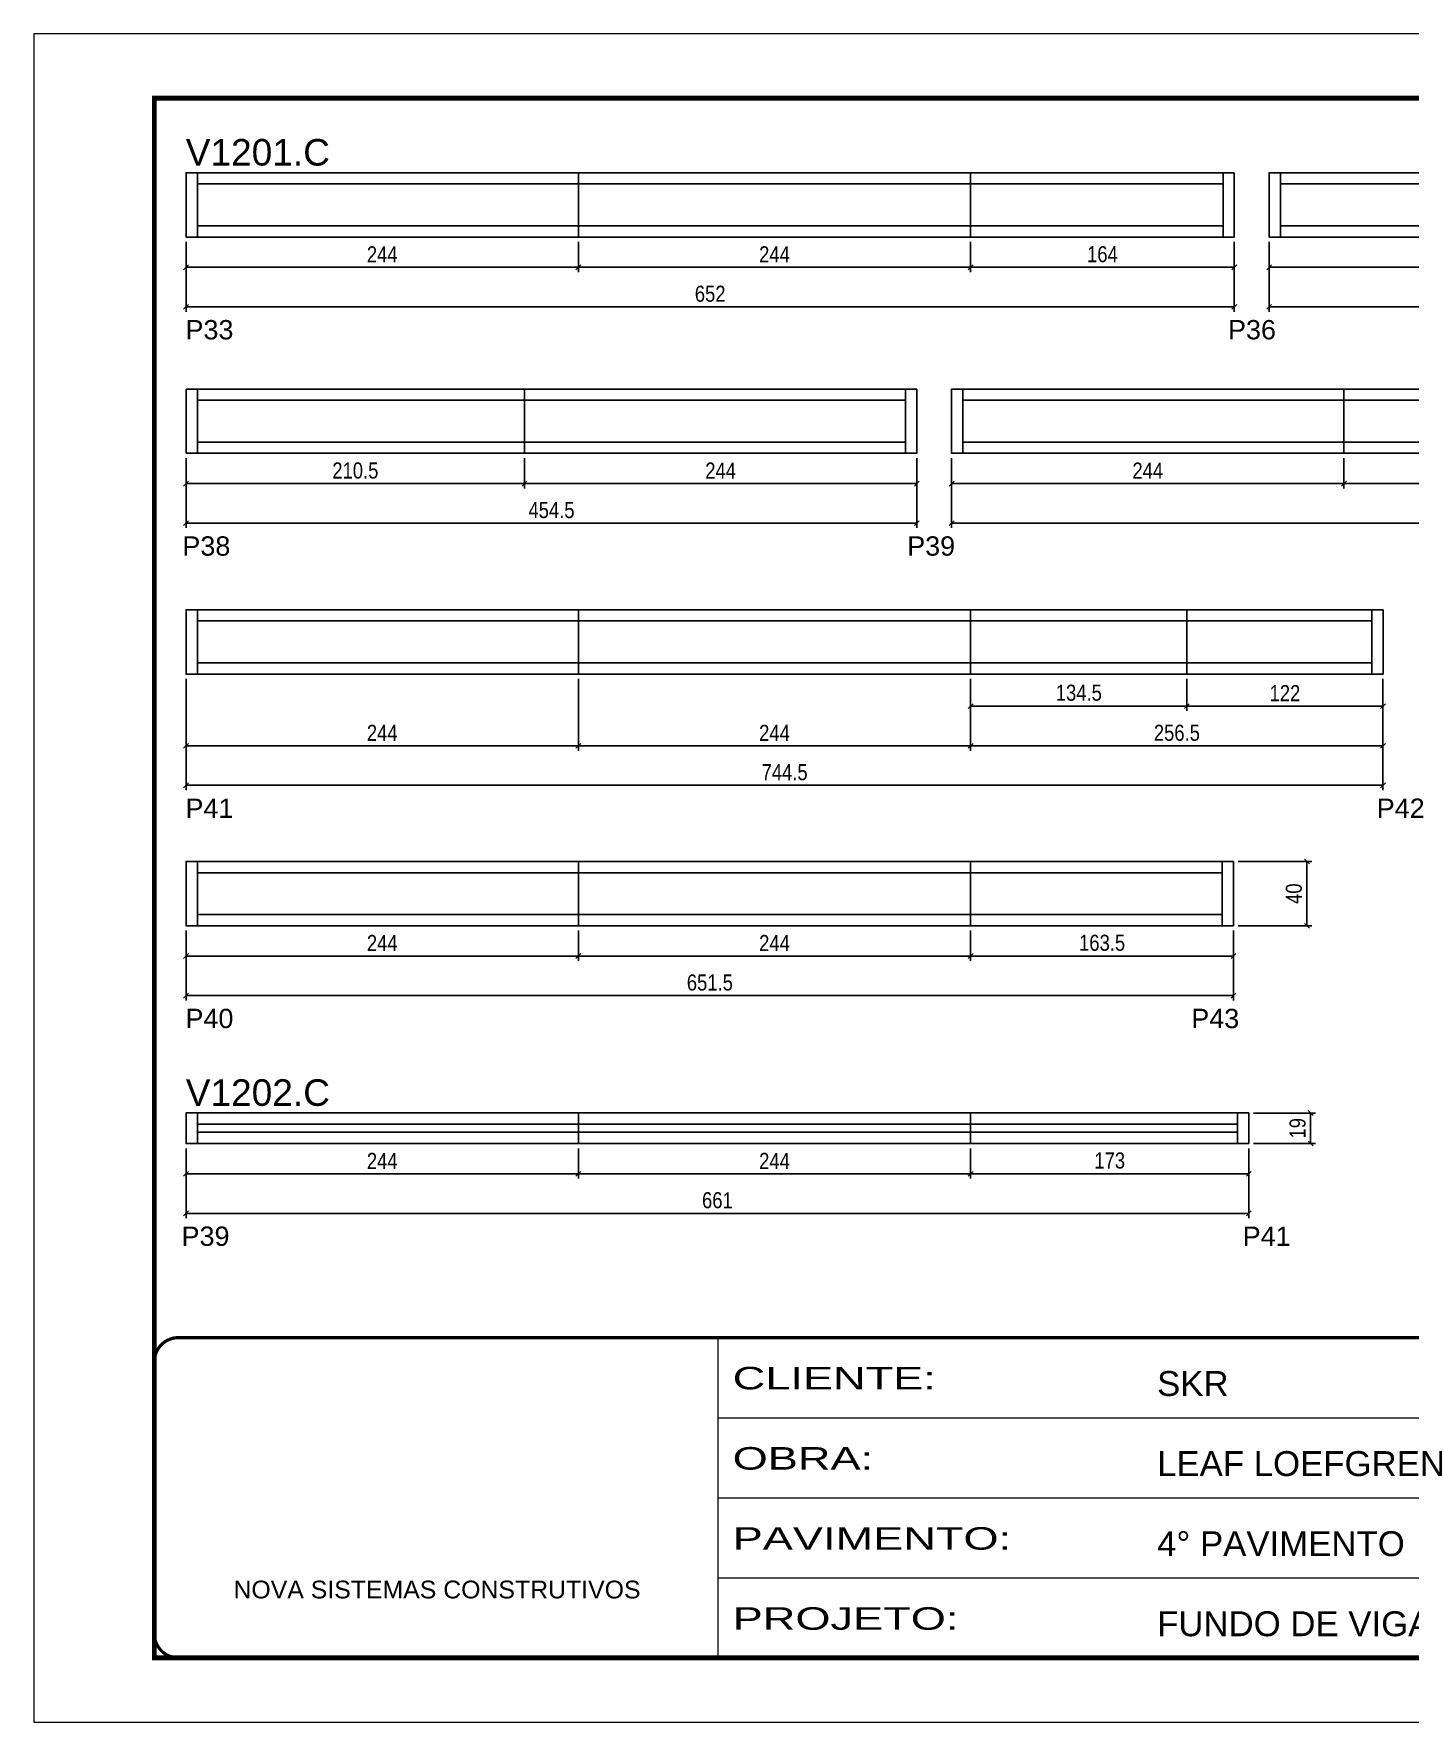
# Model space of a CAD drawing. Extents: x 1959 to 8212, y 239 to 4735.
# Drawn here: x 3557 to 4413, y 2537 to 3587 of the extents above; entities that cross this region are included whole.
import ezdxf

# ---------------------------------------------------------------- set-up
doc = ezdxf.new("R2010")
doc.units = 0
doc.linetypes.add('CONTINUO', pattern=[0])
doc.linetypes.add('DASHED', pattern=[0.75, 0.5, -0.25])
for name, color, linetype in [('5', 5, 'Continuous'), ('COTA', 241, 'Continuous'), ('NOMENCLATURA', 7, 'Continuous'), ('Painéis', 200, 'Continuous'), ('SARR_2.2x7', 40, 'Continuous')]:
    doc.layers.add(name, color=color, linetype=linetype)
doc.layers.add('Folhas', color=255, linetype='Continuous', lineweight=9)
doc.layers.add('SARRAFO DE PRESSAO', color=251, linetype='DASHED', lineweight=9)
doc.styles.add('ARIAL', font='arial.ttf')
doc.styles.add('COTA TECNICA', font='techl___.ttf', dxfattribs={"height": 10})
doc.styles.add('COTA TECNICA-50', font='techl___.ttf', dxfattribs={"height": 10})
doc.styles.get("Standard").update_dxf_attribs({"font": 'arial.ttf'})
doc.styles.add('Tecnologia', font='')
doc.styles.get('Tecnologia').set_extended_font_data('Forgotten Futurist')
doc.dimstyles.new('COTA PAINEL-50', dxfattribs={"dimtxt": 10, "dimasz": 3, "dimexe": 3, "dimexo": 3, "dimgap": 3, "dimtad": 1, "dimdec": 1, "dimzin": 12, "dimdsep": 46, "dimtxsty": 'COTA TECNICA-50', "dimblk1": 'OBLIQUE', "dimblk2": 'OBLIQUE', "dimsah": 1, "dimcen": 0.9, "dimclrd": 4, "dimclre": 4, "dimclrt": 240, "dimadec": 1, "dimazin": 3, "dimtfac": 1, "dimtdec": 1, "dimtmove": 0, "dimatfit": 3, "dimfxl": 1, "dimtolj": 1, "dimtzin": 12, "dimarcsym": 0})
doc.dimstyles.new('PAINEL', dxfattribs={"dimtxt": 10, "dimasz": 3, "dimexe": 3, "dimexo": 3, "dimgap": 3, "dimtad": 1, "dimdec": 1, "dimzin": 12, "dimdsep": 46, "dimtxsty": 'COTA TECNICA', "dimblk1": 'OBLIQUE', "dimblk2": 'OBLIQUE', "dimsah": 1, "dimcen": 0.9, "dimclrd": 4, "dimclre": 4, "dimclrt": 240, "dimadec": 1, "dimazin": 3, "dimtfac": 1, "dimtdec": 1, "dimtmove": 0, "dimatfit": 3, "dimfxl": 1, "dimtolj": 1, "dimtzin": 12, "dimarcsym": 0})

# ---------------------------------------------------------------- blocks, each defined once
blk = doc.blocks.new('9999999999')
at = {"color": 30, "linetype": 'CONTINUO'}
for p, q in [((98564.6, 34230.2), (98564.6, 34429.4)), ((98564.6, 34379.6), (99584, 34379.6)), ((98564.6, 34329.8), (99488, 34329.8)), ((98564.6, 34280), (99488, 34280))]:
    blk.add_line(p, q, dxfattribs=at)
at = {"color": 30, "linetype": 'CONTINUO', "const_width": 2}
blk.add_lwpolyline([(99584, 34230.2), (99584, 34414.4, 0.414214), (99569, 34429.4), (98229, 34429.4, 0.414214), (98214, 34414.4), (98214, 34245.2, 0.414214), (98229, 34230.2), (99584, 34230.2)], format="xyb", dxfattribs=at)
at = {"layer": 'Folhas'}
blk.add_lwpolyline([(98139, 34190.2), (99624, 34190.2), (99624, 35240.2), (98139, 35240.2)], close=True, dxfattribs=at)
at = {"layer": 'Folhas', "color": 30, "const_width": 3}
blk.add_lwpolyline([(98214, 34230.2), (99584, 34230.2), (99584, 35200.2), (98214, 35200.2)], close=True, dxfattribs=at)
at = {"color": 7, "linetype": 'Continuous', "ltscale": 5, "style": 'ARIAL'}
for s, height, p in [('SKR', 15.48, (98837.7, 34393.1)), ('LEAF LOEFGREN', 15.483, (98837.7, 34343.3)), ('4° PAVIMENTO', 15.483, (98837.7, 34293.5)), ('NOVA SISTEMAS CONSTRUTIVOS', 11.059, (98263.2, 34267.2)), ('FUNDO DE VIGAS', 15.483, (98837.7, 34243.7))]:
    blk.add_text(s, height=height, dxfattribs=at).set_placement(p)
at = {"layer": 'Folhas', "color": 7, "style": 'Tecnologia', "width": 1.5}
for s, p in [('CLIENTE:', (98573.7, 34397.2)), ('OBRA:', (98573.7, 34347.3)), ('PAVIMENTO:', (98573.7, 34297.5)), ('PROJETO:', (98573.7, 34247.7))]:
    blk.add_text(s, height=14, dxfattribs=at).set_placement(p)
blk = doc.blocks.new('_Oblique')
at = {"color": 0, "linetype": 'ByBlock', "lineweight": -2}
blk.add_line((-0.5, -0.5), (0.5, 0.5), dxfattribs=at)
blk = doc.blocks.new('*D33')
at = {"layer": 'COTA', "color": 4, "linetype": 'ByBlock', "lineweight": -2, "transparency": 16777216}
for p, q in [((3652, 3457.2), (3652, 3438.4)), ((3896, 3457.2), (3896, 3438.4)), ((3652, 3441.4), (3896, 3441.4))]:
    blk.add_line(p, q, dxfattribs=at)
at = {"layer": 'Defpoints', "color": 0, "linetype": 'ByBlock', "transparency": 16777216}
for p in [(3652, 3460.2), (3896, 3460.2), (3896, 3441.4)]:
    blk.add_point(p, dxfattribs=at)
at = {"layer": 'COTA', "color": 4, "linetype": 'ByBlock', "lineweight": -2, "transparency": 16777216, "xscale": 3, "yscale": 3, "zscale": 3, "rotation": 180}
blk.add_blockref('_Oblique', (3652, 3441.4), dxfattribs=at)
at = {"layer": 'COTA', "color": 4, "linetype": 'ByBlock', "lineweight": -2, "transparency": 16777216, "xscale": 3, "yscale": 3, "zscale": 3}
blk.add_blockref('_Oblique', (3896, 3441.4), dxfattribs=at)
at = {"layer": 'COTA', "color": 240, "linetype": 'ByBlock', "transparency": 16777216, "insert": (3774, 3449.5), "char_height": 10, "attachment_point": 5, "style": 'COTA TECNICA-50'}
blk.add_mtext('\\A1;244', dxfattribs=at)
blk = doc.blocks.new('*D34')
at = {"layer": 'COTA', "color": 4, "linetype": 'ByBlock', "lineweight": -2, "transparency": 16777216}
for p, q in [((3896, 3457.2), (3896, 3438.4)), ((4140, 3457.2), (4140, 3438.4)), ((3896, 3441.4), (4140, 3441.4))]:
    blk.add_line(p, q, dxfattribs=at)
at = {"layer": 'Defpoints', "color": 0, "linetype": 'ByBlock', "transparency": 16777216}
for p in [(3896, 3460.2), (4140, 3460.2), (4140, 3441.4)]:
    blk.add_point(p, dxfattribs=at)
at = {"layer": 'COTA', "color": 4, "linetype": 'ByBlock', "lineweight": -2, "transparency": 16777216, "xscale": 3, "yscale": 3, "zscale": 3, "rotation": 180}
blk.add_blockref('_Oblique', (3896, 3441.4), dxfattribs=at)
at = {"layer": 'COTA', "color": 4, "linetype": 'ByBlock', "lineweight": -2, "transparency": 16777216, "xscale": 3, "yscale": 3, "zscale": 3}
blk.add_blockref('_Oblique', (4140, 3441.4), dxfattribs=at)
at = {"layer": 'COTA', "color": 240, "linetype": 'ByBlock', "transparency": 16777216, "insert": (4018, 3449.5), "char_height": 10, "attachment_point": 5, "style": 'COTA TECNICA-50'}
blk.add_mtext('\\A1;244', dxfattribs=at)
blk = doc.blocks.new('*D35')
at = {"layer": 'COTA', "color": 4, "lineweight": -2, "transparency": 16777216}
for p, q in [((3652, 3457.2), (3652, 3413.8)), ((4304, 3457.2), (4304, 3413.8)), ((3652, 3416.8), (4304, 3416.8))]:
    blk.add_line(p, q, dxfattribs=at)
at = {"layer": 'Defpoints', "color": 0, "transparency": 16777216}
for p in [(3652, 3460.2), (4304, 3460.2), (4304, 3416.8)]:
    blk.add_point(p, dxfattribs=at)
at = {"layer": 'COTA', "color": 4, "lineweight": -2, "transparency": 16777216, "xscale": 3, "yscale": 3, "zscale": 3, "rotation": 180}
blk.add_blockref('_Oblique', (3652, 3416.8), dxfattribs=at)
at = {"layer": 'COTA', "color": 4, "lineweight": -2, "transparency": 16777216, "xscale": 3, "yscale": 3, "zscale": 3}
blk.add_blockref('_Oblique', (4304, 3416.8), dxfattribs=at)
at = {"layer": 'COTA', "color": 240, "transparency": 16777216, "insert": (3978, 3424.9), "char_height": 10, "attachment_point": 5, "style": 'COTA TECNICA'}
blk.add_mtext('\\A1;652', dxfattribs=at)
blk = doc.blocks.new('*D36')
at = {"layer": 'COTA', "color": 4, "lineweight": -2, "transparency": 16777216}
for p, q in [((4140, 3457.2), (4140, 3438.4)), ((4304, 3457.2), (4304, 3438.4)), ((4140, 3441.4), (4304, 3441.4))]:
    blk.add_line(p, q, dxfattribs=at)
at = {"layer": 'Defpoints', "color": 0, "transparency": 16777216}
for p in [(4140, 3460.2), (4304, 3460.2), (4304, 3441.4)]:
    blk.add_point(p, dxfattribs=at)
at = {"layer": 'COTA', "color": 4, "lineweight": -2, "transparency": 16777216, "xscale": 3, "yscale": 3, "zscale": 3, "rotation": 180}
blk.add_blockref('_Oblique', (4140, 3441.4), dxfattribs=at)
at = {"layer": 'COTA', "color": 4, "lineweight": -2, "transparency": 16777216, "xscale": 3, "yscale": 3, "zscale": 3}
blk.add_blockref('_Oblique', (4304, 3441.4), dxfattribs=at)
at = {"layer": 'COTA', "color": 240, "transparency": 16777216, "insert": (4222, 3449.5), "char_height": 10, "attachment_point": 5, "style": 'COTA TECNICA'}
blk.add_mtext('\\A1;164', dxfattribs=at)
blk = doc.blocks.new('*D301')
at = {"layer": 'COTA', "color": 4, "linetype": 'ByBlock', "lineweight": -2, "transparency": 16777216}
for p, q in [((4325.7, 3457.2), (4325.7, 3438.4)), ((4569.7, 3457.2), (4569.7, 3438.4)), ((4325.7, 3441.4), (4569.7, 3441.4))]:
    blk.add_line(p, q, dxfattribs=at)
at = {"layer": 'Defpoints', "color": 0, "linetype": 'ByBlock', "transparency": 16777216}
for p in [(4325.7, 3460.2), (4569.7, 3460.2), (4569.7, 3441.4)]:
    blk.add_point(p, dxfattribs=at)
at = {"layer": 'COTA', "color": 4, "linetype": 'ByBlock', "lineweight": -2, "transparency": 16777216, "xscale": 3, "yscale": 3, "zscale": 3, "rotation": 180}
blk.add_blockref('_Oblique', (4325.7, 3441.4), dxfattribs=at)
at = {"layer": 'COTA', "color": 4, "linetype": 'ByBlock', "lineweight": -2, "transparency": 16777216, "xscale": 3, "yscale": 3, "zscale": 3}
blk.add_blockref('_Oblique', (4569.7, 3441.4), dxfattribs=at)
at = {"layer": 'COTA', "color": 240, "linetype": 'ByBlock', "transparency": 16777216, "insert": (4447.7, 3449.5), "char_height": 10, "attachment_point": 5, "style": 'COTA TECNICA-50'}
blk.add_mtext('\\A1;244', dxfattribs=at)
blk = doc.blocks.new('*D303')
at = {"layer": 'COTA', "color": 4, "lineweight": -2, "transparency": 16777216}
for p, q in [((4325.7, 3457.2), (4325.7, 3413.8)), ((4981.2, 3457.2), (4981.2, 3413.8)), ((4325.7, 3416.8), (4981.2, 3416.8))]:
    blk.add_line(p, q, dxfattribs=at)
at = {"layer": 'Defpoints', "color": 0, "transparency": 16777216}
for p in [(4325.7, 3460.2), (4981.2, 3460.2), (4981.2, 3416.8)]:
    blk.add_point(p, dxfattribs=at)
at = {"layer": 'COTA', "color": 4, "lineweight": -2, "transparency": 16777216, "xscale": 3, "yscale": 3, "zscale": 3, "rotation": 180}
blk.add_blockref('_Oblique', (4325.7, 3416.8), dxfattribs=at)
at = {"layer": 'COTA', "color": 4, "lineweight": -2, "transparency": 16777216, "xscale": 3, "yscale": 3, "zscale": 3}
blk.add_blockref('_Oblique', (4981.2, 3416.8), dxfattribs=at)
at = {"layer": 'COTA', "color": 240, "transparency": 16777216, "insert": (4653.4, 3424.9), "char_height": 10, "attachment_point": 5, "style": 'COTA TECNICA'}
blk.add_mtext('\\A1;655.5', dxfattribs=at)
blk = doc.blocks.new('*D306')
at = {"layer": 'COTA', "color": 4, "lineweight": -2, "transparency": 16777216}
for p, q in [((3652, 3322.7), (3652, 3279.3)), ((4106.5, 3322.7), (4106.5, 3279.3)), ((4106.5, 3282.3), (3652, 3282.3))]:
    blk.add_line(p, q, dxfattribs=at)
at = {"layer": 'Defpoints', "color": 0, "transparency": 16777216}
for p in [(3652, 3325.7), (4106.5, 3325.7), (3652, 3282.3)]:
    blk.add_point(p, dxfattribs=at)
at = {"layer": 'COTA', "color": 4, "lineweight": -2, "transparency": 16777216, "xscale": 3, "yscale": 3, "zscale": 3, "rotation": 180}
blk.add_blockref('_Oblique', (3652, 3282.3), dxfattribs=at)
at = {"layer": 'COTA', "color": 4, "lineweight": -2, "transparency": 16777216, "xscale": 3, "yscale": 3, "zscale": 3}
blk.add_blockref('_Oblique', (4106.5, 3282.3), dxfattribs=at)
at = {"layer": 'COTA', "color": 240, "transparency": 16777216, "insert": (3879.3, 3290.4), "char_height": 10, "attachment_point": 5, "style": 'COTA TECNICA'}
blk.add_mtext('\\A1;454.5', dxfattribs=at)
blk = doc.blocks.new('*D308')
at = {"layer": 'COTA', "color": 4, "lineweight": -2, "transparency": 16777216}
for p, q in [((3652, 3322.7), (3652, 3303.9)), ((3862.5, 3322.7), (3862.5, 3303.9)), ((3652, 3306.9), (3862.5, 3306.9))]:
    blk.add_line(p, q, dxfattribs=at)
at = {"layer": 'Defpoints', "color": 0, "transparency": 16777216}
for p in [(3652, 3325.7), (3862.5, 3325.7), (3862.5, 3306.9)]:
    blk.add_point(p, dxfattribs=at)
at = {"layer": 'COTA', "color": 4, "lineweight": -2, "transparency": 16777216, "xscale": 3, "yscale": 3, "zscale": 3, "rotation": 180}
blk.add_blockref('_Oblique', (3652, 3306.9), dxfattribs=at)
at = {"layer": 'COTA', "color": 4, "lineweight": -2, "transparency": 16777216, "xscale": 3, "yscale": 3, "zscale": 3}
blk.add_blockref('_Oblique', (3862.5, 3306.9), dxfattribs=at)
at = {"layer": 'COTA', "color": 240, "transparency": 16777216, "insert": (3757.3, 3315), "char_height": 10, "attachment_point": 5, "style": 'COTA TECNICA'}
blk.add_mtext('\\A1;210.5', dxfattribs=at)
blk = doc.blocks.new('*D309')
at = {"layer": 'COTA', "color": 4, "lineweight": -2, "transparency": 16777216}
for p, q in [((3862.5, 3322.7), (3862.5, 3303.9)), ((4106.5, 3322.7), (4106.5, 3303.9)), ((3862.5, 3306.9), (4106.5, 3306.9))]:
    blk.add_line(p, q, dxfattribs=at)
at = {"layer": 'Defpoints', "color": 0, "transparency": 16777216}
for p in [(3862.5, 3325.7), (4106.5, 3325.7), (4106.5, 3306.9)]:
    blk.add_point(p, dxfattribs=at)
at = {"layer": 'COTA', "color": 4, "lineweight": -2, "transparency": 16777216, "xscale": 3, "yscale": 3, "zscale": 3, "rotation": 180}
blk.add_blockref('_Oblique', (3862.5, 3306.9), dxfattribs=at)
at = {"layer": 'COTA', "color": 4, "lineweight": -2, "transparency": 16777216, "xscale": 3, "yscale": 3, "zscale": 3}
blk.add_blockref('_Oblique', (4106.5, 3306.9), dxfattribs=at)
at = {"layer": 'COTA', "color": 240, "transparency": 16777216, "insert": (3984.5, 3315), "char_height": 10, "attachment_point": 5, "style": 'COTA TECNICA'}
blk.add_mtext('\\A1;244', dxfattribs=at)
blk = doc.blocks.new('*D310')
at = {"layer": 'COTA', "color": 4, "linetype": 'ByBlock', "lineweight": -2, "transparency": 16777216}
for p, q in [((4128.2, 3322.7), (4128.2, 3303.9)), ((4372.2, 3322.7), (4372.2, 3303.9)), ((4128.2, 3306.9), (4372.2, 3306.9))]:
    blk.add_line(p, q, dxfattribs=at)
at = {"layer": 'Defpoints', "color": 0, "linetype": 'ByBlock', "transparency": 16777216}
for p in [(4128.2, 3325.7), (4372.2, 3325.7), (4372.2, 3306.9)]:
    blk.add_point(p, dxfattribs=at)
at = {"layer": 'COTA', "color": 4, "linetype": 'ByBlock', "lineweight": -2, "transparency": 16777216, "xscale": 3, "yscale": 3, "zscale": 3, "rotation": 180}
blk.add_blockref('_Oblique', (4128.2, 3306.9), dxfattribs=at)
at = {"layer": 'COTA', "color": 4, "linetype": 'ByBlock', "lineweight": -2, "transparency": 16777216, "xscale": 3, "yscale": 3, "zscale": 3}
blk.add_blockref('_Oblique', (4372.2, 3306.9), dxfattribs=at)
at = {"layer": 'COTA', "color": 240, "linetype": 'ByBlock', "transparency": 16777216, "insert": (4250.2, 3315), "char_height": 10, "attachment_point": 5, "style": 'COTA TECNICA-50'}
blk.add_mtext('\\A1;244', dxfattribs=at)
blk = doc.blocks.new('*D311')
at = {"layer": 'COTA', "color": 4, "linetype": 'ByBlock', "lineweight": -2, "transparency": 16777216}
for p, q in [((4372.2, 3322.7), (4372.2, 3303.9)), ((4616.2, 3322.7), (4616.2, 3303.9)), ((4372.2, 3306.9), (4616.2, 3306.9))]:
    blk.add_line(p, q, dxfattribs=at)
at = {"layer": 'Defpoints', "color": 0, "linetype": 'ByBlock', "transparency": 16777216}
for p in [(4372.2, 3325.7), (4616.2, 3325.7), (4616.2, 3306.9)]:
    blk.add_point(p, dxfattribs=at)
at = {"layer": 'COTA', "color": 4, "linetype": 'ByBlock', "lineweight": -2, "transparency": 16777216, "xscale": 3, "yscale": 3, "zscale": 3, "rotation": 180}
blk.add_blockref('_Oblique', (4372.2, 3306.9), dxfattribs=at)
at = {"layer": 'COTA', "color": 4, "linetype": 'ByBlock', "lineweight": -2, "transparency": 16777216, "xscale": 3, "yscale": 3, "zscale": 3}
blk.add_blockref('_Oblique', (4616.2, 3306.9), dxfattribs=at)
at = {"layer": 'COTA', "color": 240, "linetype": 'ByBlock', "transparency": 16777216, "insert": (4494.2, 3315), "char_height": 10, "attachment_point": 5, "style": 'COTA TECNICA-50'}
blk.add_mtext('\\A1;244', dxfattribs=at)
blk = doc.blocks.new('*D312')
at = {"layer": 'COTA', "color": 4, "lineweight": -2, "transparency": 16777216}
for p, q in [((4128.2, 3322.7), (4128.2, 3279.3)), ((4789.2, 3322.7), (4789.2, 3279.3)), ((4128.2, 3282.3), (4789.2, 3282.3))]:
    blk.add_line(p, q, dxfattribs=at)
at = {"layer": 'Defpoints', "color": 0, "transparency": 16777216}
for p in [(4128.2, 3325.7), (4789.2, 3325.7), (4789.2, 3282.3)]:
    blk.add_point(p, dxfattribs=at)
at = {"layer": 'COTA', "color": 4, "lineweight": -2, "transparency": 16777216, "xscale": 3, "yscale": 3, "zscale": 3, "rotation": 180}
blk.add_blockref('_Oblique', (4128.2, 3282.3), dxfattribs=at)
at = {"layer": 'COTA', "color": 4, "lineweight": -2, "transparency": 16777216, "xscale": 3, "yscale": 3, "zscale": 3}
blk.add_blockref('_Oblique', (4789.2, 3282.3), dxfattribs=at)
at = {"layer": 'COTA', "color": 240, "transparency": 16777216, "insert": (4458.7, 3290.4), "char_height": 10, "attachment_point": 5, "style": 'COTA TECNICA'}
blk.add_mtext('\\A1;661', dxfattribs=at)
blk = doc.blocks.new('*D316')
at = {"layer": 'COTA', "color": 4, "linetype": 'ByBlock', "lineweight": -2, "transparency": 16777216}
for p, q in [((3652, 3185.5), (3652, 3140.8)), ((3896, 3185.5), (3896, 3140.8)), ((3652, 3143.8), (3896, 3143.8))]:
    blk.add_line(p, q, dxfattribs=at)
at = {"layer": 'Defpoints', "color": 0, "linetype": 'ByBlock', "transparency": 16777216}
for p in [(3652, 3188.5), (3896, 3188.5), (3896, 3143.8)]:
    blk.add_point(p, dxfattribs=at)
at = {"layer": 'COTA', "color": 4, "linetype": 'ByBlock', "lineweight": -2, "transparency": 16777216, "xscale": 3, "yscale": 3, "zscale": 3, "rotation": 180}
blk.add_blockref('_Oblique', (3652, 3143.8), dxfattribs=at)
at = {"layer": 'COTA', "color": 4, "linetype": 'ByBlock', "lineweight": -2, "transparency": 16777216, "xscale": 3, "yscale": 3, "zscale": 3}
blk.add_blockref('_Oblique', (3896, 3143.8), dxfattribs=at)
at = {"layer": 'COTA', "color": 240, "linetype": 'ByBlock', "transparency": 16777216, "insert": (3774, 3151.9), "char_height": 10, "attachment_point": 5, "style": 'COTA TECNICA-50'}
blk.add_mtext('\\A1;244', dxfattribs=at)
blk = doc.blocks.new('*D317')
at = {"layer": 'COTA', "color": 4, "linetype": 'ByBlock', "lineweight": -2, "transparency": 16777216}
for p, q in [((3896, 3185.5), (3896, 3140.8)), ((4140, 3185.5), (4140, 3140.8)), ((3896, 3143.8), (4140, 3143.8))]:
    blk.add_line(p, q, dxfattribs=at)
at = {"layer": 'Defpoints', "color": 0, "linetype": 'ByBlock', "transparency": 16777216}
for p in [(3896, 3188.5), (4140, 3188.5), (4140, 3143.8)]:
    blk.add_point(p, dxfattribs=at)
at = {"layer": 'COTA', "color": 4, "linetype": 'ByBlock', "lineweight": -2, "transparency": 16777216, "xscale": 3, "yscale": 3, "zscale": 3, "rotation": 180}
blk.add_blockref('_Oblique', (3896, 3143.8), dxfattribs=at)
at = {"layer": 'COTA', "color": 4, "linetype": 'ByBlock', "lineweight": -2, "transparency": 16777216, "xscale": 3, "yscale": 3, "zscale": 3}
blk.add_blockref('_Oblique', (4140, 3143.8), dxfattribs=at)
at = {"layer": 'COTA', "color": 240, "linetype": 'ByBlock', "transparency": 16777216, "insert": (4018, 3151.9), "char_height": 10, "attachment_point": 5, "style": 'COTA TECNICA-50'}
blk.add_mtext('\\A1;244', dxfattribs=at)
blk = doc.blocks.new('*D318')
at = {"layer": 'COTA', "color": 4, "lineweight": -2, "transparency": 16777216}
for p, q in [((3652, 3185.5), (3652, 3116.3)), ((4396.5, 3185.5), (4396.5, 3116.3)), ((3652, 3119.3), (4396.5, 3119.3))]:
    blk.add_line(p, q, dxfattribs=at)
at = {"layer": 'Defpoints', "color": 0, "transparency": 16777216}
for p in [(3652, 3188.5), (4396.5, 3188.5), (4396.5, 3119.3)]:
    blk.add_point(p, dxfattribs=at)
at = {"layer": 'COTA', "color": 4, "lineweight": -2, "transparency": 16777216, "xscale": 3, "yscale": 3, "zscale": 3, "rotation": 180}
blk.add_blockref('_Oblique', (3652, 3119.3), dxfattribs=at)
at = {"layer": 'COTA', "color": 4, "lineweight": -2, "transparency": 16777216, "xscale": 3, "yscale": 3, "zscale": 3}
blk.add_blockref('_Oblique', (4396.5, 3119.3), dxfattribs=at)
at = {"layer": 'COTA', "color": 240, "transparency": 16777216, "insert": (4024.3, 3127.4), "char_height": 10, "attachment_point": 5, "style": 'COTA TECNICA'}
blk.add_mtext('\\A1;744.5', dxfattribs=at)
blk = doc.blocks.new('*D319')
at = {"layer": 'COTA', "color": 4, "lineweight": -2, "transparency": 16777216}
for p, q in [((4140, 3185.5), (4140, 3140.8)), ((4396.5, 3185.5), (4396.5, 3140.8)), ((4140, 3143.8), (4396.5, 3143.8))]:
    blk.add_line(p, q, dxfattribs=at)
at = {"layer": 'Defpoints', "color": 0, "transparency": 16777216}
for p in [(4140, 3188.5), (4396.5, 3188.5), (4396.5, 3143.8)]:
    blk.add_point(p, dxfattribs=at)
at = {"layer": 'COTA', "color": 4, "lineweight": -2, "transparency": 16777216, "xscale": 3, "yscale": 3, "zscale": 3, "rotation": 180}
blk.add_blockref('_Oblique', (4140, 3143.8), dxfattribs=at)
at = {"layer": 'COTA', "color": 4, "lineweight": -2, "transparency": 16777216, "xscale": 3, "yscale": 3, "zscale": 3}
blk.add_blockref('_Oblique', (4396.5, 3143.8), dxfattribs=at)
at = {"layer": 'COTA', "color": 240, "transparency": 16777216, "insert": (4268.3, 3151.9), "char_height": 10, "attachment_point": 5, "style": 'COTA TECNICA'}
blk.add_mtext('\\A1;256.5', dxfattribs=at)
blk = doc.blocks.new('*D320')
at = {"layer": 'COTA', "color": 4, "lineweight": -2, "transparency": 16777216}
for p, q in [((4140, 3185.5), (4140, 3165.5)), ((4274.5, 3185.5), (4274.5, 3165.5)), ((4140, 3168.5), (4274.5, 3168.5))]:
    blk.add_line(p, q, dxfattribs=at)
at = {"layer": 'Defpoints', "color": 0, "transparency": 16777216}
for p in [(4140, 3188.5), (4274.5, 3188.5), (4274.5, 3168.5)]:
    blk.add_point(p, dxfattribs=at)
at = {"layer": 'COTA', "color": 4, "lineweight": -2, "transparency": 16777216, "xscale": 3, "yscale": 3, "zscale": 3, "rotation": 180}
blk.add_blockref('_Oblique', (4140, 3168.5), dxfattribs=at)
at = {"layer": 'COTA', "color": 4, "lineweight": -2, "transparency": 16777216, "xscale": 3, "yscale": 3, "zscale": 3}
blk.add_blockref('_Oblique', (4274.5, 3168.5), dxfattribs=at)
at = {"layer": 'COTA', "color": 240, "transparency": 16777216, "insert": (4207.3, 3176.8), "char_height": 10, "attachment_point": 5, "style": 'COTA TECNICA'}
blk.add_mtext('\\A1;134.5', dxfattribs=at)
blk = doc.blocks.new('*D321')
at = {"layer": 'COTA', "color": 4, "lineweight": -2, "transparency": 16777216}
for p, q in [((4274.5, 3185.5), (4274.5, 3165.5)), ((4396.5, 3185.5), (4396.5, 3165.5)), ((4274.5, 3168.5), (4396.5, 3168.5))]:
    blk.add_line(p, q, dxfattribs=at)
at = {"layer": 'Defpoints', "color": 0, "transparency": 16777216}
for p in [(4274.5, 3188.5), (4396.5, 3188.5), (4396.5, 3168.5)]:
    blk.add_point(p, dxfattribs=at)
at = {"layer": 'COTA', "color": 4, "lineweight": -2, "transparency": 16777216, "xscale": 3, "yscale": 3, "zscale": 3, "rotation": 180}
blk.add_blockref('_Oblique', (4274.5, 3168.5), dxfattribs=at)
at = {"layer": 'COTA', "color": 4, "lineweight": -2, "transparency": 16777216, "xscale": 3, "yscale": 3, "zscale": 3}
blk.add_blockref('_Oblique', (4396.5, 3168.5), dxfattribs=at)
at = {"layer": 'COTA', "color": 240, "transparency": 16777216, "insert": (4335.5, 3176.6), "char_height": 10, "attachment_point": 5, "style": 'COTA TECNICA'}
blk.add_mtext('\\A1;122', dxfattribs=at)
blk = doc.blocks.new('*D325')
at = {"layer": 'COTA', "color": 4, "linetype": 'ByBlock', "lineweight": -2, "transparency": 16777216}
for p, q in [((3652, 3028.9), (3652, 3010.1)), ((3896, 3028.9), (3896, 3010.1)), ((3652, 3013.1), (3896, 3013.1))]:
    blk.add_line(p, q, dxfattribs=at)
at = {"layer": 'Defpoints', "color": 0, "linetype": 'ByBlock', "transparency": 16777216}
for p in [(3652, 3031.9), (3896, 3031.9), (3896, 3013.1)]:
    blk.add_point(p, dxfattribs=at)
at = {"layer": 'COTA', "color": 4, "linetype": 'ByBlock', "lineweight": -2, "transparency": 16777216, "xscale": 3, "yscale": 3, "zscale": 3, "rotation": 180}
blk.add_blockref('_Oblique', (3652, 3013.1), dxfattribs=at)
at = {"layer": 'COTA', "color": 4, "linetype": 'ByBlock', "lineweight": -2, "transparency": 16777216, "xscale": 3, "yscale": 3, "zscale": 3}
blk.add_blockref('_Oblique', (3896, 3013.1), dxfattribs=at)
at = {"layer": 'COTA', "color": 240, "linetype": 'ByBlock', "transparency": 16777216, "insert": (3774, 3021.2), "char_height": 10, "attachment_point": 5, "style": 'COTA TECNICA-50'}
blk.add_mtext('\\A1;244', dxfattribs=at)
blk = doc.blocks.new('*D326')
at = {"layer": 'COTA', "color": 4, "linetype": 'ByBlock', "lineweight": -2, "transparency": 16777216}
for p, q in [((3896, 3028.9), (3896, 3010.1)), ((4140, 3028.9), (4140, 3010.1)), ((3896, 3013.1), (4140, 3013.1))]:
    blk.add_line(p, q, dxfattribs=at)
at = {"layer": 'Defpoints', "color": 0, "linetype": 'ByBlock', "transparency": 16777216}
for p in [(3896, 3031.9), (4140, 3031.9), (4140, 3013.1)]:
    blk.add_point(p, dxfattribs=at)
at = {"layer": 'COTA', "color": 4, "linetype": 'ByBlock', "lineweight": -2, "transparency": 16777216, "xscale": 3, "yscale": 3, "zscale": 3, "rotation": 180}
blk.add_blockref('_Oblique', (3896, 3013.1), dxfattribs=at)
at = {"layer": 'COTA', "color": 4, "linetype": 'ByBlock', "lineweight": -2, "transparency": 16777216, "xscale": 3, "yscale": 3, "zscale": 3}
blk.add_blockref('_Oblique', (4140, 3013.1), dxfattribs=at)
at = {"layer": 'COTA', "color": 240, "linetype": 'ByBlock', "transparency": 16777216, "insert": (4018, 3021.2), "char_height": 10, "attachment_point": 5, "style": 'COTA TECNICA-50'}
blk.add_mtext('\\A1;244', dxfattribs=at)
blk = doc.blocks.new('*D327')
at = {"layer": 'COTA', "color": 4, "lineweight": -2, "transparency": 16777216}
for p, q in [((3652, 3028.9), (3652, 2985.5)), ((4303.5, 3028.9), (4303.5, 2985.5)), ((3652, 2988.5), (4303.5, 2988.5))]:
    blk.add_line(p, q, dxfattribs=at)
at = {"layer": 'Defpoints', "color": 0, "transparency": 16777216}
for p in [(3652, 3031.9), (4303.5, 3031.9), (4303.5, 2988.5)]:
    blk.add_point(p, dxfattribs=at)
at = {"layer": 'COTA', "color": 4, "lineweight": -2, "transparency": 16777216, "xscale": 3, "yscale": 3, "zscale": 3, "rotation": 180}
blk.add_blockref('_Oblique', (3652, 2988.5), dxfattribs=at)
at = {"layer": 'COTA', "color": 4, "lineweight": -2, "transparency": 16777216, "xscale": 3, "yscale": 3, "zscale": 3}
blk.add_blockref('_Oblique', (4303.5, 2988.5), dxfattribs=at)
at = {"layer": 'COTA', "color": 240, "transparency": 16777216, "insert": (3977.8, 2996.6), "char_height": 10, "attachment_point": 5, "style": 'COTA TECNICA'}
blk.add_mtext('\\A1;651.5', dxfattribs=at)
blk = doc.blocks.new('*D328')
at = {"layer": 'COTA', "color": 4, "lineweight": -2, "transparency": 16777216}
for p, q in [((4140, 3028.9), (4140, 3010.1)), ((4303.5, 3028.9), (4303.5, 3010.1)), ((4140, 3013.1), (4303.5, 3013.1))]:
    blk.add_line(p, q, dxfattribs=at)
at = {"layer": 'Defpoints', "color": 0, "transparency": 16777216}
for p in [(4140, 3031.9), (4303.5, 3031.9), (4303.5, 3013.1)]:
    blk.add_point(p, dxfattribs=at)
at = {"layer": 'COTA', "color": 4, "lineweight": -2, "transparency": 16777216, "xscale": 3, "yscale": 3, "zscale": 3, "rotation": 180}
blk.add_blockref('_Oblique', (4140, 3013.1), dxfattribs=at)
at = {"layer": 'COTA', "color": 4, "lineweight": -2, "transparency": 16777216, "xscale": 3, "yscale": 3, "zscale": 3}
blk.add_blockref('_Oblique', (4303.5, 3013.1), dxfattribs=at)
at = {"layer": 'COTA', "color": 240, "transparency": 16777216, "insert": (4221.8, 3021.3), "char_height": 10, "attachment_point": 5, "style": 'COTA TECNICA'}
blk.add_mtext('\\A1;163.5', dxfattribs=at)
blk = doc.blocks.new('*D329')
at = {"layer": 'COTA', "color": 4, "lineweight": -2, "transparency": 16777216}
for p, q in [((4306.5, 3071.9), (4352.2, 3071.9)), ((4349.2, 3031.9), (4349.2, 3071.9)), ((4306.5, 3031.9), (4352.2, 3031.9))]:
    blk.add_line(p, q, dxfattribs=at)
at = {"layer": 'Defpoints', "color": 0, "transparency": 16777216}
for p in [(4303.5, 3071.9), (4349.2, 3071.9), (4303.5, 3031.9)]:
    blk.add_point(p, dxfattribs=at)
at = {"layer": 'COTA', "color": 4, "lineweight": -2, "transparency": 16777216, "xscale": 3, "yscale": 3, "zscale": 3}
for p, rotation in [((4349.2, 3071.9), 90), ((4349.2, 3031.9), 270)]:
    blk.add_blockref('_Oblique', p, dxfattribs=dict(at, rotation=rotation))
at = {"layer": 'COTA', "color": 240, "transparency": 16777216, "insert": (4341.1, 3051.9), "char_height": 10, "attachment_point": 5, "rotation": 90, "style": 'COTA TECNICA'}
blk.add_mtext('\\A1;40', dxfattribs=at)
blk = doc.blocks.new('*D339')
at = {"layer": 'COTA', "color": 4, "linetype": 'ByBlock', "lineweight": -2, "transparency": 16777216}
for p, q in [((3652, 2893.5), (3652, 2874.7)), ((3896, 2893.5), (3896, 2874.7)), ((3652, 2877.7), (3896, 2877.7))]:
    blk.add_line(p, q, dxfattribs=at)
at = {"layer": 'Defpoints', "color": 0, "linetype": 'ByBlock', "transparency": 16777216}
for p in [(3652, 2896.5), (3896, 2896.5), (3896, 2877.7)]:
    blk.add_point(p, dxfattribs=at)
at = {"layer": 'COTA', "color": 4, "linetype": 'ByBlock', "lineweight": -2, "transparency": 16777216, "xscale": 3, "yscale": 3, "zscale": 3, "rotation": 180}
blk.add_blockref('_Oblique', (3652, 2877.7), dxfattribs=at)
at = {"layer": 'COTA', "color": 4, "linetype": 'ByBlock', "lineweight": -2, "transparency": 16777216, "xscale": 3, "yscale": 3, "zscale": 3}
blk.add_blockref('_Oblique', (3896, 2877.7), dxfattribs=at)
at = {"layer": 'COTA', "color": 240, "linetype": 'ByBlock', "transparency": 16777216, "insert": (3774, 2885.7), "char_height": 10, "attachment_point": 5, "style": 'COTA TECNICA-50'}
blk.add_mtext('\\A1;244', dxfattribs=at)
blk = doc.blocks.new('*D340')
at = {"layer": 'COTA', "color": 4, "linetype": 'ByBlock', "lineweight": -2, "transparency": 16777216}
for p, q in [((3896, 2893.5), (3896, 2874.7)), ((4140, 2893.5), (4140, 2874.7)), ((3896, 2877.7), (4140, 2877.7))]:
    blk.add_line(p, q, dxfattribs=at)
at = {"layer": 'Defpoints', "color": 0, "linetype": 'ByBlock', "transparency": 16777216}
for p in [(3896, 2896.5), (4140, 2896.5), (4140, 2877.7)]:
    blk.add_point(p, dxfattribs=at)
at = {"layer": 'COTA', "color": 4, "linetype": 'ByBlock', "lineweight": -2, "transparency": 16777216, "xscale": 3, "yscale": 3, "zscale": 3, "rotation": 180}
blk.add_blockref('_Oblique', (3896, 2877.7), dxfattribs=at)
at = {"layer": 'COTA', "color": 4, "linetype": 'ByBlock', "lineweight": -2, "transparency": 16777216, "xscale": 3, "yscale": 3, "zscale": 3}
blk.add_blockref('_Oblique', (4140, 2877.7), dxfattribs=at)
at = {"layer": 'COTA', "color": 240, "linetype": 'ByBlock', "transparency": 16777216, "insert": (4018, 2885.7), "char_height": 10, "attachment_point": 5, "style": 'COTA TECNICA-50'}
blk.add_mtext('\\A1;244', dxfattribs=at)
blk = doc.blocks.new('*D341')
at = {"layer": 'COTA', "color": 4, "lineweight": -2, "transparency": 16777216}
for p, q in [((3652, 2893.5), (3652, 2850.1)), ((4313, 2893.5), (4313, 2850.1)), ((3652, 2853.1), (4313, 2853.1))]:
    blk.add_line(p, q, dxfattribs=at)
at = {"layer": 'Defpoints', "color": 0, "transparency": 16777216}
for p in [(3652, 2896.5), (4313, 2896.5), (4313, 2853.1)]:
    blk.add_point(p, dxfattribs=at)
at = {"layer": 'COTA', "color": 4, "lineweight": -2, "transparency": 16777216, "xscale": 3, "yscale": 3, "zscale": 3, "rotation": 180}
blk.add_blockref('_Oblique', (3652, 2853.1), dxfattribs=at)
at = {"layer": 'COTA', "color": 4, "lineweight": -2, "transparency": 16777216, "xscale": 3, "yscale": 3, "zscale": 3}
blk.add_blockref('_Oblique', (4313, 2853.1), dxfattribs=at)
at = {"layer": 'COTA', "color": 240, "transparency": 16777216, "insert": (3982.5, 2861.2), "char_height": 10, "attachment_point": 5, "style": 'COTA TECNICA'}
blk.add_mtext('\\A1;661', dxfattribs=at)
blk = doc.blocks.new('*D342')
at = {"layer": 'COTA', "color": 4, "lineweight": -2, "transparency": 16777216}
for p, q in [((4140, 2893.5), (4140, 2874.7)), ((4313, 2893.5), (4313, 2874.7)), ((4140, 2877.7), (4313, 2877.7))]:
    blk.add_line(p, q, dxfattribs=at)
at = {"layer": 'Defpoints', "color": 0, "transparency": 16777216}
for p in [(4140, 2896.5), (4313, 2896.5), (4313, 2877.7)]:
    blk.add_point(p, dxfattribs=at)
at = {"layer": 'COTA', "color": 4, "lineweight": -2, "transparency": 16777216, "xscale": 3, "yscale": 3, "zscale": 3, "rotation": 180}
blk.add_blockref('_Oblique', (4140, 2877.7), dxfattribs=at)
at = {"layer": 'COTA', "color": 4, "lineweight": -2, "transparency": 16777216, "xscale": 3, "yscale": 3, "zscale": 3}
blk.add_blockref('_Oblique', (4313, 2877.7), dxfattribs=at)
at = {"layer": 'COTA', "color": 240, "transparency": 16777216, "insert": (4226.5, 2885.9), "char_height": 10, "attachment_point": 5, "style": 'COTA TECNICA'}
blk.add_mtext('\\A1;173', dxfattribs=at)
blk = doc.blocks.new('*D385')
at = {"layer": 'COTA', "color": 4, "lineweight": -2, "transparency": 16777216}
for p, q in [((4316, 2915.5), (4354.5, 2915.5)), ((4351.5, 2915.5), (4351.5, 2896.5)), ((4316, 2896.5), (4354.5, 2896.5))]:
    blk.add_line(p, q, dxfattribs=at)
at = {"layer": 'Defpoints', "color": 0, "transparency": 16777216}
for p in [(4313, 2915.5), (4313, 2896.5), (4351.5, 2896.5)]:
    blk.add_point(p, dxfattribs=at)
at = {"layer": 'COTA', "color": 4, "lineweight": -2, "transparency": 16777216, "xscale": 3, "yscale": 3, "zscale": 3}
for p, rotation in [((4351.5, 2915.5), 90), ((4351.5, 2896.5), 270)]:
    blk.add_blockref('_Oblique', p, dxfattribs=dict(at, rotation=rotation))
at = {"layer": 'COTA', "color": 240, "transparency": 16777216, "insert": (4343.4, 2906), "char_height": 10, "attachment_point": 5, "rotation": 90, "style": 'COTA TECNICA'}
blk.add_mtext('\\A1;19', dxfattribs=at)

msp = doc.modelspace()

# ---------------------------------------------------------------- linework, layer by layer
at = {"layer": 'Painéis'}
for p, q in [((3896.02, 3500.24), (4304.02, 3500.24)), ((3896.02, 3460.24), (3896.02, 3500.24)), ((4140.02, 3460.24), (4140.02, 3500.24)), ((4304.02, 3500.24), (4304.02, 3460.24)), ((4304.02, 3460.24), (3896.02, 3460.24)), ((3652.02, 3325.73), (3652.02, 3365.73)), ((3652.02, 3365.73), (4106.52, 3365.73)), ((3862.52, 3365.73), (3862.52, 3325.73)), ((4106.52, 3365.73), (4106.52, 3325.73)), ((4372.19, 3365.73), (4789.19, 3365.73)), ((4372.19, 3325.73), (4372.19, 3365.73)), ((4106.52, 3325.73), (3652.02, 3325.73)), ((4789.19, 3325.73), (4372.19, 3325.73)), ((3896.02, 3228.49), (4396.52, 3228.49)), ((3896.02, 3188.49), (3896.02, 3228.49)), ((4140.02, 3188.49), (4140.02, 3228.49)), ((4274.52, 3228.49), (4274.52, 3188.49)), ((4396.52, 3228.49), (4396.52, 3188.49)), ((4396.52, 3188.49), (3896.02, 3188.49)), ((3896.02, 3071.94), (4303.52, 3071.94)), ((3896.02, 3031.94), (3896.02, 3071.94)), ((4140.02, 3031.94), (4140.02, 3071.94)), ((4303.52, 3071.94), (4303.52, 3031.94)), ((4303.52, 3031.94), (3896.02, 3031.94)), ((3896.02, 2915.51), (4313.02, 2915.51)), ((3896.02, 2896.51), (3896.02, 2915.51)), ((4140.02, 2896.51), (4140.02, 2915.51)), ((4313.02, 2915.51), (4313.02, 2896.51)), ((4313.02, 2896.51), (3896.02, 2896.51))]:
    msp.add_line(p, q, dxfattribs=at)
for points in [[(3896.02, 3460.24), (3652.02, 3460.24), (3652.02, 3500.24), (3896.02, 3500.24)], [(4569.69, 3460.24), (4325.69, 3460.24), (4325.69, 3500.24), (4569.69, 3500.24)], [(4372.19, 3325.73), (4128.19, 3325.73), (4128.19, 3365.73), (4372.19, 3365.73)], [(3896.02, 3188.49), (3652.02, 3188.49), (3652.02, 3228.49), (3896.02, 3228.49)], [(3896.02, 3031.94), (3652.02, 3031.94), (3652.02, 3071.94), (3896.02, 3071.94)], [(3896.02, 2896.51), (3652.02, 2896.51), (3652.02, 2915.51), (3896.02, 2915.51)]]:
    msp.add_lwpolyline(points, close=True, dxfattribs=at)
at = {"layer": 'SARR_2.2x7', "linetype": 'Continuous'}
for p, q in [((3659.02, 3500.24), (3659.02, 3460.24)), ((4297.02, 3500.24), (4297.02, 3460.24)), ((4332.69, 3500.24), (4332.69, 3460.24)), ((3896.02, 3493.24), (3659.02, 3493.24)), ((4140.02, 3493.24), (3896.02, 3493.24)), ((4297.02, 3493.24), (4140.02, 3493.24)), ((4569.69, 3493.24), (4332.69, 3493.24)), ((3659.02, 3467.24), (3896.02, 3467.24)), ((3896.02, 3467.24), (4140.02, 3467.24)), ((4140.02, 3467.24), (4297.02, 3467.24)), ((4332.69, 3467.24), (4569.69, 3467.24)), ((3659.02, 3365.73), (3659.02, 3325.73)), ((4099.52, 3365.73), (4099.52, 3325.73)), ((4135.19, 3365.73), (4135.19, 3325.73)), ((3659.02, 3358.73), (3862.52, 3358.73)), ((3862.52, 3358.73), (4099.52, 3358.73)), ((4372.19, 3358.73), (4135.19, 3358.73)), ((4616.19, 3358.73), (4372.19, 3358.73)), ((3659.02, 3332.73), (3862.52, 3332.73)), ((3862.52, 3332.73), (4099.52, 3332.73)), ((4135.19, 3332.73), (4372.19, 3332.73)), ((4372.19, 3332.73), (4616.19, 3332.73)), ((3659.02, 3228.49), (3659.02, 3188.49)), ((4389.52, 3228.49), (4389.52, 3188.49)), ((3896.02, 3221.49), (3659.02, 3221.49)), ((4140.02, 3221.49), (3896.02, 3221.49)), ((4389.52, 3221.49), (4140.02, 3221.49)), ((3659.02, 3195.49), (3896.02, 3195.49)), ((3896.02, 3195.49), (4140.02, 3195.49)), ((4140.02, 3195.49), (4389.52, 3195.49)), ((3659.02, 3071.94), (3659.02, 3031.94)), ((4296.52, 3071.94), (4296.52, 3031.94)), ((3896.02, 3064.94), (3659.02, 3064.94)), ((4140.02, 3064.94), (3896.02, 3064.94)), ((4296.52, 3064.94), (4140.02, 3064.94)), ((3659.02, 3038.94), (3896.02, 3038.94)), ((3896.02, 3038.94), (4140.02, 3038.94)), ((4140.02, 3038.94), (4296.52, 3038.94)), ((3659.02, 2915.51), (3659.02, 2896.51)), ((3896.02, 2908.51), (3659.02, 2908.51)), ((4140.02, 2908.51), (3896.02, 2908.51)), ((4306.02, 2908.51), (4140.02, 2908.51)), ((4306.02, 2915.51), (4306.02, 2896.51)), ((3659.02, 2903.51), (3896.02, 2903.51)), ((3896.02, 2903.51), (4140.02, 2903.51)), ((4140.02, 2903.51), (4306.02, 2903.51))]:
    msp.add_line(p, q, dxfattribs=at)

# ---------------------------------------------------------------- block references
at = {"layer": 'SARRAFO DE PRESSAO', "color": 6, "linetype": 'ByBlock'}
msp.add_blockref('9999999999', (-94581.71, -31653.56), dxfattribs=at)

# ---------------------------------------------------------------- texts
at = {"layer": '5', "linetype": 'Continuous'}
for s, p in [('P33', (3651.64, 3396.61)), ('P36', (4300.11, 3396.61)), ('P38', (3649.7, 3262.1)), ('P39', (4100.54, 3262.1)), ('P41', (3651.64, 3099.05)), ('P42', (4392.61, 3099.05)), ('P40', (3651.64, 2968.31)), ('P43', (4277.26, 2968.31)), ('P39', (3649.19, 2832.88)), ('P41', (4309.22, 2832.88))]:
    msp.add_text(s, height=12, rotation=359.99996, dxfattribs=at).set_placement(p)
at = {"layer": 'NOMENCLATURA', "linetype": 'Continuous'}
for s, p in [('V1201.C', (3651.81, 3504.68)), ('V1202.C', (3651.81, 2919.95))]:
    msp.add_text(s, height=16.5, dxfattribs=at).set_placement(p)

# ---------------------------------------------------------------- dimensions: what is measured, and where the dimension line sits
at = {"layer": 'COTA', "color": 1, "linetype": 'ByBlock'}
for base, p1, p2, picture, middle in [((3896.02, 3441.39), (3652.02, 3460.24), (3896.02, 3460.24), '*D33', (3774.02, 3449.47)), ((4140.02, 3441.39), (3896.02, 3460.24), (4140.02, 3460.24), '*D34', (4018.02, 3449.47)), ((4569.69, 3441.39), (4325.69, 3460.24), (4569.69, 3460.24), '*D301', (4447.69, 3449.47)), ((4372.19, 3306.88), (4128.19, 3325.73), (4372.19, 3325.73), '*D310', (4250.19, 3314.95)), ((4616.19, 3306.88), (4372.19, 3325.73), (4616.19, 3325.73), '*D311', (4494.19, 3314.95)), ((3896.02, 3143.84), (3652.02, 3188.49), (3896.02, 3188.49), '*D316', (3774.02, 3151.91)), ((4140.02, 3143.84), (3896.02, 3188.49), (4140.02, 3188.49), '*D317', (4018.02, 3151.91)), ((3896.02, 3013.09), (3652.02, 3031.94), (3896.02, 3031.94), '*D325', (3774.02, 3021.16)), ((4140.02, 3013.09), (3896.02, 3031.94), (4140.02, 3031.94), '*D326', (4018.02, 3021.16)), ((3896.02, 2877.67), (3652.02, 2896.51), (3896.02, 2896.51), '*D339', (3774.02, 2885.74)), ((4140.02, 2877.67), (3896.02, 2896.51), (4140.02, 2896.51), '*D340', (4018.02, 2885.74))]:
    dim = msp.add_linear_dim(base=base, p1=p1, p2=p2, dimstyle='COTA PAINEL-50', override={"dimarcsym": 1}, dxfattribs=at)
    dim.commit()
    dim.dimension.update_dxf_attribs({"geometry": picture, "text_midpoint": middle})
at = {"layer": 'COTA'}
for base, p1, p2, picture, middle in [((4304.02, 3416.81), (3652.02, 3460.24), (4304.02, 3460.24), '*D35', (3978.02, 3424.92)), ((4304.02, 3441.39), (4140.02, 3460.24), (4304.02, 3460.24), '*D36', (4222.02, 3449.5)), ((4981.19, 3416.81), (4325.69, 3460.24), (4981.19, 3460.24), '*D303', (4653.44, 3424.92)), ((3652.02, 3282.3), (4106.52, 3325.73), (3652.02, 3325.73), '*D306', (3879.27, 3290.41)), ((3862.52, 3306.88), (3652.02, 3325.73), (3862.52, 3325.73), '*D308', (3757.27, 3314.99)), ((4789.19, 3282.3), (4128.19, 3325.73), (4789.19, 3325.73), '*D312', (4458.69, 3290.4)), ((4396.52, 3119.26), (3652.02, 3188.49), (4396.52, 3188.49), '*D318', (4024.27, 3127.36)), ((4396.52, 3143.84), (4140.02, 3188.49), (4396.52, 3188.49), '*D319', (4268.27, 3151.95)), ((4274.52, 3168.54), (4140.02, 3188.49), (4274.52, 3188.49), '*D320', (4207.27, 3176.75)), ((4303.52, 2988.51), (3652.02, 3031.94), (4303.52, 3031.94), '*D327', (3977.77, 2996.62)), ((4303.52, 3013.09), (4140.02, 3031.94), (4303.52, 3031.94), '*D328', (4221.77, 3021.31)), ((4313.02, 2853.09), (3652.02, 2896.51), (4313.02, 2896.51), '*D341', (3982.52, 2861.19)), ((4313.02, 2877.67), (4140.02, 2896.51), (4313.02, 2896.51), '*D342', (4226.52, 2885.89))]:
    dim = msp.add_linear_dim(base=base, p1=p1, p2=p2, dimstyle='PAINEL', dxfattribs=at)
    dim.commit()
    dim.dimension.update_dxf_attribs({"geometry": picture, "text_midpoint": middle})
for base, p1, p2, picture, middle in [((4106.52, 3306.88), (3862.52, 3325.73), (4106.52, 3325.73), '*D309', (3984.52, 3314.95)), ((4396.52, 3168.54), (4274.52, 3188.49), (4396.52, 3188.49), '*D321', (4335.52, 3176.59))]:
    dim = msp.add_linear_dim(base=base, p1=p1, p2=p2, dimstyle='PAINEL', override={"dimtmove": 1}, dxfattribs=at)
    dim.commit()
    dim.dimension.update_dxf_attribs({"geometry": picture, "text_midpoint": middle})
for base, p1, p2, picture, middle in [((4349.16, 3071.94), (4303.52, 3031.94), (4303.52, 3071.94), '*D329', (4341.06, 3051.94)), ((4351.51, 2896.51), (4313.02, 2915.51), (4313.02, 2896.51), '*D385', (4343.42, 2906.01))]:
    dim = msp.add_linear_dim(base=base, p1=p1, p2=p2, angle=90, dimstyle='PAINEL', dxfattribs=at)
    dim.commit()
    dim.dimension.update_dxf_attribs({"geometry": picture, "text_midpoint": middle})

doc.saveas('drawing.dxf')
